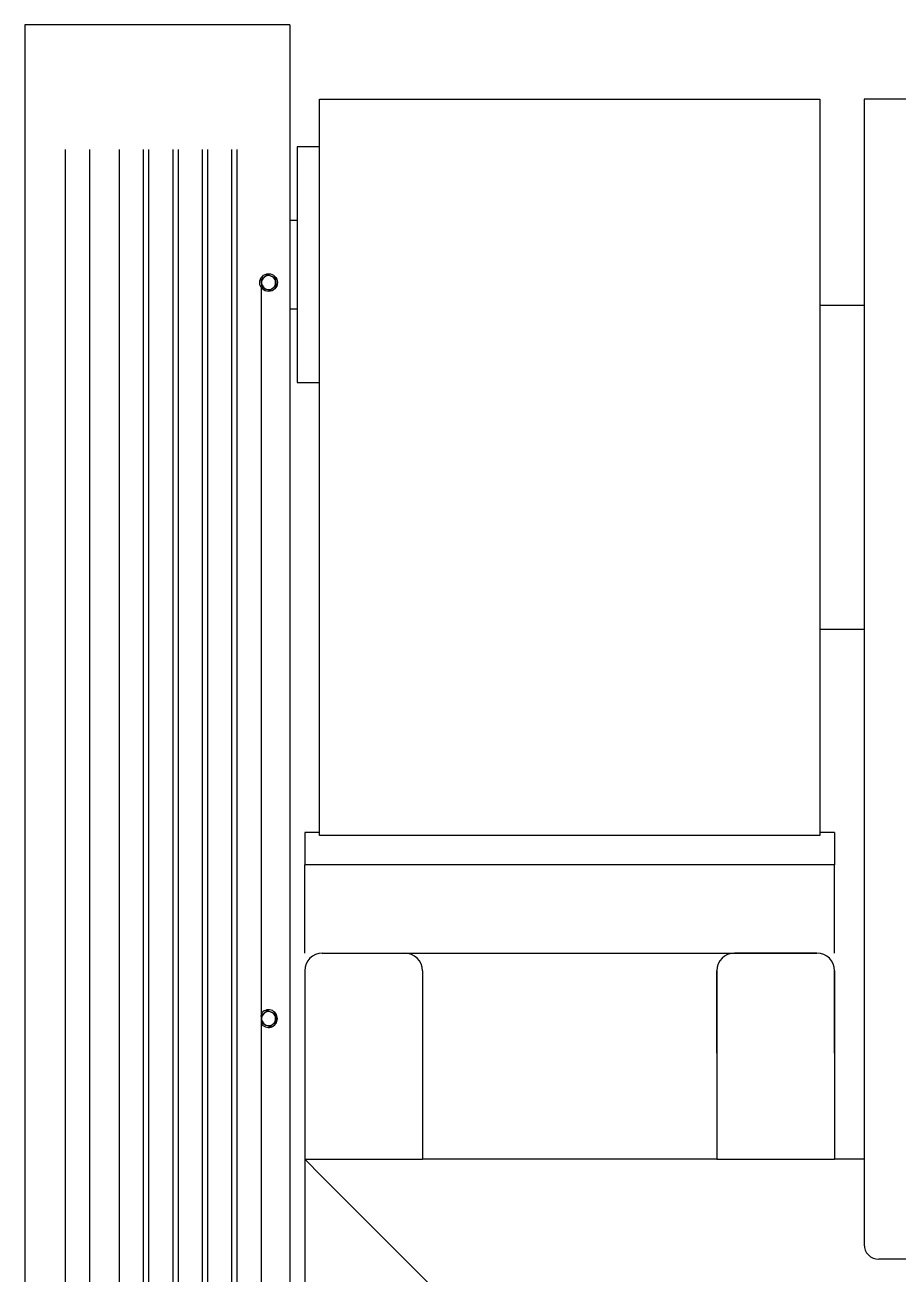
# Model space of a CAD drawing. Extents: x -681219 to -550379, y -242630 to -158199.
# Drawn here: x -628908 to -628139, y -173677 to -172577 of the extents above; entities that cross this region are included whole.
import ezdxf

# ---------------------------------------------------------------- set-up
doc = ezdxf.new("R2010")
doc.units = 0
doc.header["$LTSCALE"] = 1000
for name, color, linetype in [('$TD_AUDIT_GENERATED_(591)', 7, 'CONTINUOUS'), ('$TD_AUDIT_GENERATED_(79E)', 7, 'CONTINUOUS'), ('$TD_AUDIT_GENERATED_(7A4)', 7, 'CONTINUOUS'), ('$TD_AUDIT_GENERATED_(7BE)', 7, 'CONTINUOUS'), ('$TD_AUDIT_GENERATED_(7C4)', 7, 'CONTINUOUS'), ('6_GB97.1', 7, 'CONTINUOUS'), ('M6×16_GB5783', 7, 'CONTINUOUS'), ('SPB2800', 7, 'CONTINUOUS'), ('SPTZ00211475', 7, 'CONTINUOUS'), ('SPTZ00211478', 7, 'CONTINUOUS'), ('SPTZ0110017219', 7, 'CONTINUOUS'), ('减速箱MY450', 7, 'CONTINUOUS')]:
    doc.layers.add(name, color=color, linetype=linetype)

msp = doc.modelspace()

# ---------------------------------------------------------------- linework, layer by layer
at = {"layer": '$TD_AUDIT_GENERATED_(591)', "color": 7, "linetype": 'Continuous'}
for p, q in [((-627657.0585, -172642.6904), (-628168.9785, -172642.6904)), ((-628168.9785, -172642.6904), (-628168.9785, -172650.2072)), ((-628168.9785, -172650.2072), (-628168.9785, -173650.9784)), ((-627670.0185, -173663.9384), (-628156.0185, -173663.9384))]:
    msp.add_line(p, q, dxfattribs=at)
msp.add_arc((-628156.0185, -173650.9784), 12.96, 180, 270, dxfattribs=at)
at = {"layer": '$TD_AUDIT_GENERATED_(79E)', "color": 7, "linetype": 'Continuous'}
for p, q in [((-628645.9065, -173394.3704), (-628573.3305, -173394.3704)), ((-628210.4505, -173394.3704), (-628283.0265, -173394.3704)), ((-628661.4585, -173409.9224), (-628661.4585, -173482.4984)), ((-628557.7785, -173409.9224), (-628557.7785, -173482.4984)), ((-628298.5785, -173482.4984), (-628298.5785, -173409.9224)), ((-628194.8985, -173482.4984), (-628194.8985, -173409.9224))]:
    msp.add_line(p, q, dxfattribs=at)
for centre, start, end in [((-628645.9065, -173409.9224), 90, 180), ((-628573.3305, -173409.9224), 0, 90), ((-628283.0265, -173409.9224), 90, 180), ((-628210.4505, -173409.9224), 0, 90)]:
    msp.add_arc(centre, 15.552, start, end, dxfattribs=at)
at = {"layer": '$TD_AUDIT_GENERATED_(7A4)', "color": 7, "linetype": 'Continuous'}
for p, q in [((-628645.9065, -173394.3704), (-628573.3305, -173394.3704)), ((-628283.0265, -173394.3704), (-628210.4505, -173394.3704)), ((-628661.4585, -173409.9224), (-628661.4585, -173575.8104)), ((-628557.7785, -173409.9224), (-628557.7785, -173575.8104)), ((-628298.5785, -173409.9224), (-628298.5785, -173575.8104)), ((-628194.8985, -173409.9224), (-628194.8985, -173575.8104)), ((-628661.4585, -173575.8104), (-628645.9065, -173575.8104)), ((-628645.9065, -173575.8104), (-628573.3305, -173575.8104)), ((-628573.3305, -173575.8104), (-628557.7785, -173575.8104)), ((-628298.5785, -173575.8104), (-628283.0265, -173575.8104)), ((-628283.0265, -173575.8104), (-628210.4505, -173575.8104)), ((-628210.4505, -173575.8104), (-628194.8985, -173575.8104))]:
    msp.add_line(p, q, dxfattribs=at)
for centre, start, end in [((-628645.9065, -173409.9224), 90, 180), ((-628573.3305, -173409.9224), 0, 90), ((-628283.0265, -173409.9224), 90, 180), ((-628210.4505, -173409.9224), 0, 90)]:
    msp.add_arc(centre, 15.552, start, end, dxfattribs=at)
at = {"layer": '$TD_AUDIT_GENERATED_(7BE)', "color": 7, "linetype": 'Continuous'}
for p, q in [((-628661.4585, -173394.3704), (-628661.4585, -173316.6104)), ((-628194.8985, -173394.3704), (-628194.8985, -173316.6104)), ((-628573.3305, -173394.3704), (-628283.0265, -173394.3704))]:
    msp.add_line(p, q, dxfattribs=at)
at = {"layer": '$TD_AUDIT_GENERATED_(7C4)', "color": 7, "linetype": 'Continuous'}
for p, q in [((-628648.4985, -173288.0984), (-628661.4585, -173288.0984)), ((-628661.4585, -173288.0984), (-628661.4585, -173316.6104)), ((-628194.8985, -173288.0984), (-628207.8585, -173288.0984)), ((-628194.8985, -173288.0984), (-628194.8985, -173316.6104)), ((-628194.8985, -173316.6104), (-628661.4585, -173316.6104))]:
    msp.add_line(p, q, dxfattribs=at)
at = {"layer": '6_GB97.1', "color": 7, "linetype": 'Continuous'}
msp.add_circle((-628693.2105, -172804.0424), 7.776, dxfattribs=at)
for start, end in [(0, 148.2116694), (211.7883306, 0)]:
    msp.add_arc((-628693.2105, -173452.0424), 7.776, start, end, dxfattribs=at)
at = {"layer": 'M6×16_GB5783', "color": 7, "linetype": 'Continuous'}
for p, q in [((-628699.8283, -172801.3082), (-628694.1516, -172796.9443)), ((-628694.1516, -172796.9443), (-628690.8427, -172798.3114)), ((-628690.8427, -172798.3114), (-628687.5338, -172799.6785)), ((-628687.5338, -172799.6785), (-628686.5927, -172806.7766)), ((-628698.8872, -172808.4063), (-628699.8283, -172801.3082)), ((-628695.5783, -172809.7734), (-628698.8872, -172808.4063)), ((-628692.2694, -172811.1405), (-628695.5783, -172809.7734)), ((-628686.5927, -172806.7766), (-628692.2694, -172811.1405)), ((-628699.8283, -173449.3082), (-628694.1516, -173444.9443)), ((-628694.1516, -173444.9443), (-628690.8427, -173446.3114)), ((-628690.8427, -173446.3114), (-628687.5338, -173447.6785)), ((-628687.5338, -173447.6785), (-628686.5927, -173454.7766)), ((-628698.8872, -173456.4063), (-628699.8283, -173449.3082)), ((-628695.5783, -173457.7734), (-628698.8872, -173456.4063)), ((-628692.2694, -173459.1405), (-628695.5783, -173457.7734)), ((-628686.5927, -173454.7766), (-628692.2694, -173459.1405))]:
    msp.add_line(p, q, dxfattribs=at)
for centre, start, end in [((-628693.2105, -172804.0424), 67.5517192, 247.5517192), ((-628693.2105, -172804.0424), 247.5517192, 67.5517192), ((-628693.2105, -173452.0424), 67.5517192, 247.5517192), ((-628693.2105, -173452.0424), 247.5517192, 67.5517192)]:
    msp.add_arc(centre, 6.2009, start, end, dxfattribs=at)
at = {"layer": 'SPB2800', "color": 7, "linetype": 'Continuous'}
for p, q in [((-628871.9289, -173815.4955), (-628871.9289, -172686.8001)), ((-628850.6745, -173815.4955), (-628850.6745, -172686.8001)), ((-628824.7545, -172686.8001), (-628824.7545, -173815.4955)), ((-628803.5001, -172686.8001), (-628803.5001, -173815.4955)), ((-628798.8345, -172686.8001), (-628798.8345, -173815.4955)), ((-628777.5801, -172686.8001), (-628777.5801, -173815.4955)), ((-628772.9145, -172686.8001), (-628772.9145, -173815.4955)), ((-628751.6601, -172686.8001), (-628751.6601, -173815.4955)), ((-628746.9945, -172686.8001), (-628746.9945, -173815.4955)), ((-628725.7401, -172686.8001), (-628725.7401, -173815.4955)), ((-628721.0745, -172686.8001), (-628721.0745, -173815.4955)), ((-628699.8201, -172808.5691), (-628699.8201, -173815.4955))]:
    msp.add_line(p, q, dxfattribs=at)
at = {"layer": 'SPTZ00211475', "color": 7, "linetype": 'Continuous'}
for p, q in [((-628661.4585, -173575.8104), (-628661.4585, -174612.6104)), ((-628661.4585, -173575.8104), (-628645.9065, -173591.3624)), ((-628547.4105, -173689.8584), (-628645.9065, -173591.3624))]:
    msp.add_line(p, q, dxfattribs=at)
at = {"layer": 'SPTZ00211478', "color": 7, "linetype": 'Continuous'}
for p, q in [((-628900.1817, -172577.2424), (-628907.6985, -172577.2424)), ((-628907.6985, -172577.2424), (-628907.6985, -174326.8424)), ((-628674.4185, -172577.2424), (-628900.1817, -172577.2424)), ((-628674.4185, -172577.2424), (-628674.4185, -174326.8424))]:
    msp.add_line(p, q, dxfattribs=at)
at = {"layer": 'SPTZ0110017219', "color": 7, "linetype": 'Continuous'}
for p, q in [((-628661.4585, -173575.8104), (-628645.9065, -173591.3624)), ((-628298.5785, -173575.8104), (-628557.7785, -173575.8104)), ((-628168.9785, -173575.8104), (-628194.8985, -173575.8104)), ((-628547.4105, -173689.8584), (-628645.9065, -173591.3624))]:
    msp.add_line(p, q, dxfattribs=at)
at = {"layer": '减速箱MY450', "color": 7, "linetype": 'Continuous'}
for p, q in [((-628648.4985, -172642.6904), (-628207.8585, -172642.6904)), ((-628648.4985, -173290.6904), (-628648.4985, -172642.6904)), ((-628207.8585, -172642.6904), (-628207.8585, -173290.6904)), ((-628667.9385, -172684.5432), (-628667.9385, -172891.9032)), ((-628648.4985, -172684.5432), (-628667.9385, -172684.5432)), ((-628667.9385, -172749.3432), (-628674.4185, -172749.3432)), ((-628674.4185, -172827.1032), (-628667.9385, -172827.1032)), ((-628168.9785, -172824.1304), (-628207.8585, -172824.1304)), ((-628667.9385, -172891.9032), (-628648.4985, -172891.9032)), ((-628207.8585, -173109.2504), (-628168.9785, -173109.2504)), ((-628207.8585, -173290.6904), (-628648.4985, -173290.6904))]:
    msp.add_line(p, q, dxfattribs=at)

doc.saveas('drawing.dxf')
